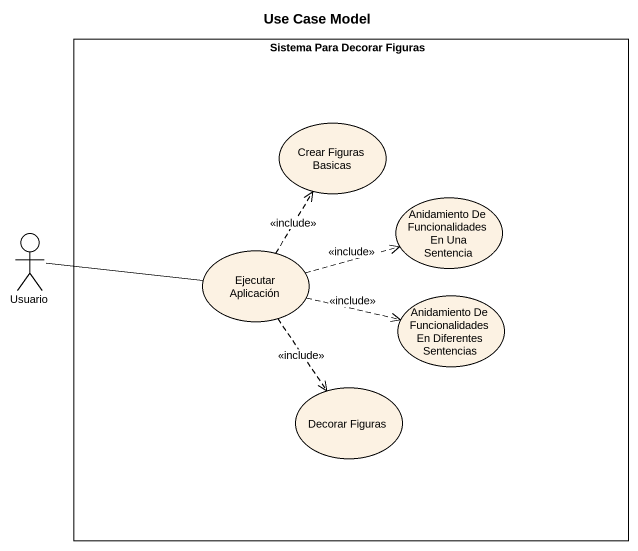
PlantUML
@startuml
title Use Case Model
rectangle "Sistema Para Decorar Figuras" as Sistema_Para_Decorar_Figuras {
  usecase "Crear Figuras Basicas" as Crear_Figuras_Basicas
  usecase "Anidamiento De Funcionalidades En Una Sentencia" as Anidamiento_De
  usecase "Ejecutar Aplicación" as Ejecutar_Aplicación
  usecase "Anidamiento De Funcionalidades En Diferentes Sentencias" as Anidamiento_De_2
  usecase "Decorar Figuras" as Decorar_Figuras
}
actor Usuario
Usuario -right- Ejecutar_Aplicación
Ejecutar_Aplicación .up.> Crear_Figuras_Basicas : <<include>>
Ejecutar_Aplicación .right.> Anidamiento_De : <<include>>
Ejecutar_Aplicación .right.> Anidamiento_De_2 : <<include>>
Ejecutar_Aplicación ..> Decorar_Figuras : <<include>>
@enduml
